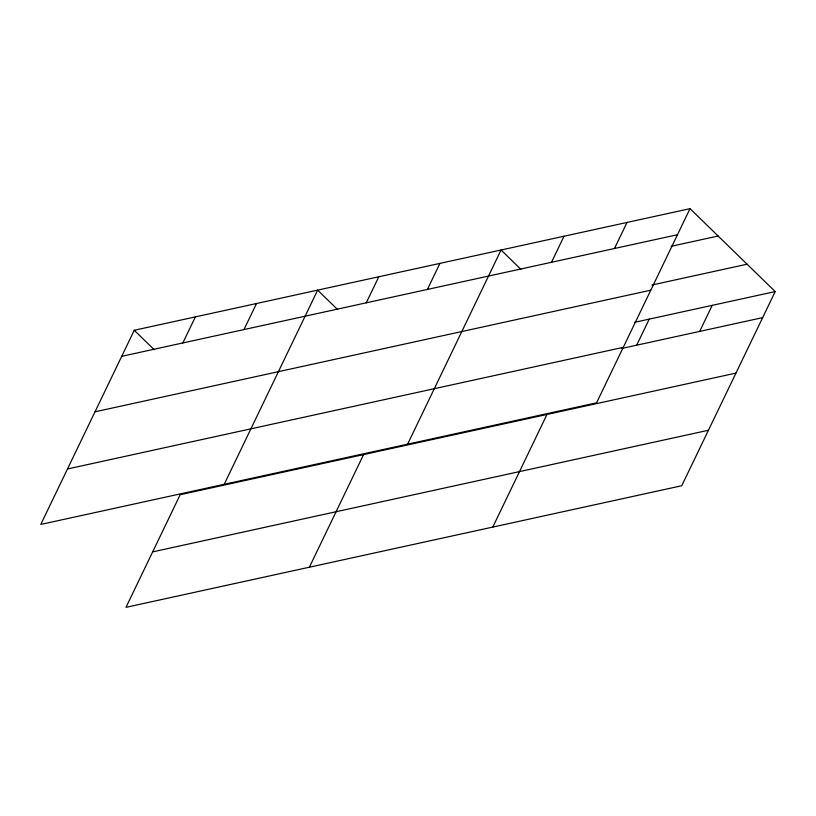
<?xml version="1.0" encoding="UTF-8"?>
<svg xmlns="http://www.w3.org/2000/svg" width="816" height="816" viewBox="0 0 816 816"><rect width="100%" height="100%" fill="white"/><g stroke="black" fill="none" stroke-linecap="round" stroke-linejoin="round"><path stroke-width="1.22" d="M690.02 208.661L134.252 330.266L40.8 524.433L596.567 402.829L690.02 208.661L775.2 291.567L681.748 485.734L125.98 607.339L180.183 494.71L735.961 373.106M182.835 342.955L195.381 316.894M243.974 329.572L256.52 303.511M224.206 484.306L317.648 290.139L337.6 309.55M366.241 302.818L378.787 276.757M427.38 289.445L439.926 263.384M309.386 567.212L363.589 454.583M407.612 444.169L501.055 250.002L521.006 269.423M551.504 262.283L564.04 236.222M614.489 248.503L627.035 222.442M492.793 527.085L546.995 414.446M636.684 345.188L649.23 319.127M699.669 331.408L712.215 305.347M121.706 356.327L677.474 234.722M671.201 246.289L718.131 236.018M651.994 285.008L747.089 264.2M95.003 411.805L650.78 290.19M634.409 322.371L775.2 291.567M67.493 468.965L623.271 347.351M621.863 348.432L762.654 317.628M152.684 551.871L708.451 430.256M134.252 330.266L154.193 349.687"/></g></svg>
